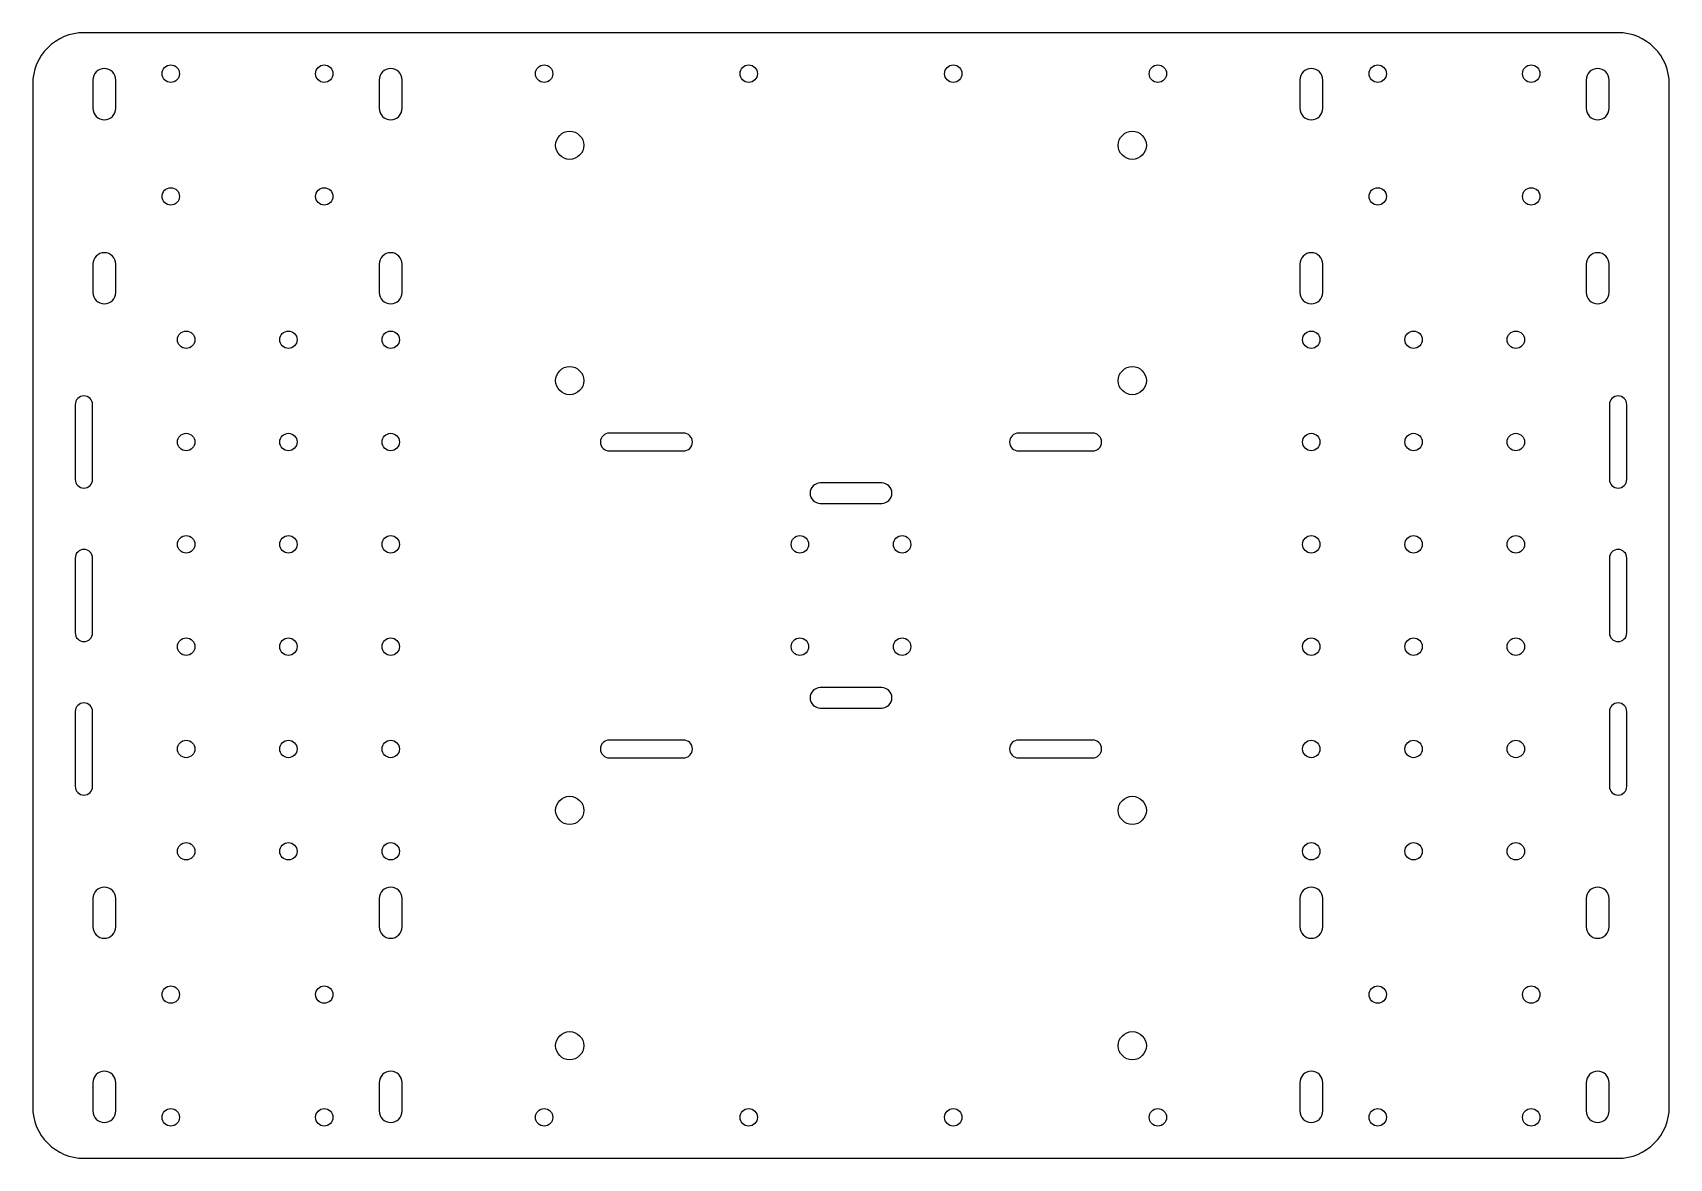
# Model space of a CAD drawing. Header units: millimetres. Extents: x -160 to 160, y -110 to 110.
import ezdxf

# ---------------------------------------------------------------- set-up
doc = ezdxf.new("R2010")
doc.units = ezdxf.units.MM
for name, color, linetype in [('CUT_BASE_M5', 7, 'Continuous'), ('CUT_BATTERY_STRAP', 7, 'Continuous'), ('CUT_BOARD_M3', 7, 'Continuous'), ('CUT_IMU_M3', 7, 'Continuous'), ('CUT_MOTOR520_M3', 7, 'Continuous'), ('CUT_MOTOR_M4', 7, 'Continuous'), ('CUT_OUTLINE', 7, 'Continuous'), ('CUT_SENSOR_M3', 7, 'Continuous'), ('CUT_SIDE_M3', 7, 'Continuous'), ('CUT_WIRE', 7, 'Continuous')]:
    doc.layers.add(name, color=color, linetype=linetype)

msp = doc.modelspace()

# ---------------------------------------------------------------- linework, layer by layer
at = {"layer": 'CUT_BASE_M5'}
for centre in [(-55, 88), (55, 88), (-55, 42), (55, 42), (-55, -42), (55, -42), (-55, -88), (55, -88)]:
    msp.add_circle(centre, 2.75, dxfattribs=at)
at = {"layer": 'CUT_BATTERY_STRAP'}
for points in [[(-47.25, 28.25), (-32.75, 28.25, 1), (-32.75, 31.75), (-47.25, 31.75, 1)], [(32.75, 28.25), (47.25, 28.25, 1), (47.25, 31.75), (32.75, 31.75, 1)], [(-47.25, -31.75), (-32.75, -31.75, 1), (-32.75, -28.25), (-47.25, -28.25, 1)], [(32.75, -31.75), (47.25, -31.75, 1), (47.25, -28.25), (32.75, -28.25, 1)]]:
    msp.add_lwpolyline(points, format="xyb", close=True, dxfattribs=at)
at = {"layer": 'CUT_BOARD_M3'}
for centre in [(-130, 50), (-110, 50), (-90, 50), (90, 50), (110, 50), (130, 50), (-130, 30), (-110, 30), (-90, 30), (90, 30), (110, 30), (130, 30), (-130, 10), (-110, 10), (-90, 10), (90, 10), (110, 10), (130, 10), (-130, -10), (-110, -10), (-90, -10), (90, -10), (110, -10), (130, -10), (-130, -30), (-110, -30), (-90, -30), (90, -30), (110, -30), (130, -30), (-130, -50), (-110, -50), (-90, -50), (90, -50), (110, -50), (130, -50)]:
    msp.add_circle(centre, 1.7, dxfattribs=at)
at = {"layer": 'CUT_IMU_M3'}
for centre in [(-10, 10), (10, 10), (-10, -10), (10, -10)]:
    msp.add_circle(centre, 1.7, dxfattribs=at)
at = {"layer": 'CUT_MOTOR520_M3'}
for centre in [(-133, 102), (-103, 102), (103, 102), (133, 102), (-133, 78), (-103, 78), (103, 78), (133, 78), (-133, -78), (-103, -78), (103, -78), (133, -78), (-133, -102), (-103, -102), (103, -102), (133, -102)]:
    msp.add_circle(centre, 1.7, dxfattribs=at)
at = {"layer": 'CUT_MOTOR_M4'}
for points in [[(-143.75, 95.25), (-143.75, 100.75, 1), (-148.25, 100.75), (-148.25, 95.25, 1)], [(-87.75, 95.25), (-87.75, 100.75, 1), (-92.25, 100.75), (-92.25, 95.25, 1)], [(92.25, 95.25), (92.25, 100.75, 1), (87.75, 100.75), (87.75, 95.25, 1)], [(148.25, 95.25), (148.25, 100.75, 1), (143.75, 100.75), (143.75, 95.25, 1)], [(-143.75, 59.25), (-143.75, 64.75, 1), (-148.25, 64.75), (-148.25, 59.25, 1)], [(-87.75, 59.25), (-87.75, 64.75, 1), (-92.25, 64.75), (-92.25, 59.25, 1)], [(92.25, 59.25), (92.25, 64.75, 1), (87.75, 64.75), (87.75, 59.25, 1)], [(148.25, 59.25), (148.25, 64.75, 1), (143.75, 64.75), (143.75, 59.25, 1)], [(-143.75, -64.75), (-143.75, -59.25, 1), (-148.25, -59.25), (-148.25, -64.75, 1)], [(-87.75, -64.75), (-87.75, -59.25, 1), (-92.25, -59.25), (-92.25, -64.75, 1)], [(92.25, -64.75), (92.25, -59.25, 1), (87.75, -59.25), (87.75, -64.75, 1)], [(148.25, -64.75), (148.25, -59.25, 1), (143.75, -59.25), (143.75, -64.75, 1)], [(-143.75, -100.75), (-143.75, -95.25, 1), (-148.25, -95.25), (-148.25, -100.75, 1)], [(-87.75, -100.75), (-87.75, -95.25, 1), (-92.25, -95.25), (-92.25, -100.75, 1)], [(92.25, -100.75), (92.25, -95.25, 1), (87.75, -95.25), (87.75, -100.75, 1)], [(148.25, -100.75), (148.25, -95.25, 1), (143.75, -95.25), (143.75, -100.75, 1)]]:
    msp.add_lwpolyline(points, format="xyb", close=True, dxfattribs=at)
at = {"layer": 'CUT_OUTLINE'}
msp.add_lwpolyline([(-150, -110), (150, -110, 0.414214), (160, -100), (160, 100, 0.414214), (150, 110), (-150, 110, 0.414214), (-160, 100), (-160, -100, 0.414214)], format="xyb", close=True, dxfattribs=at)
at = {"layer": 'CUT_SENSOR_M3'}
for points in [[(-148.3, 22.7), (-148.3, 37.3, 1), (-151.7, 37.3), (-151.7, 22.7, 1)], [(151.7, 22.7), (151.7, 37.3, 1), (148.3, 37.3), (148.3, 22.7, 1)], [(-148.3, -7.3), (-148.3, 7.3, 1), (-151.7, 7.3), (-151.7, -7.3, 1)], [(151.7, -7.3), (151.7, 7.3, 1), (148.3, 7.3), (148.3, -7.3, 1)], [(-148.3, -37.3), (-148.3, -22.7, 1), (-151.7, -22.7), (-151.7, -37.3, 1)], [(151.7, -37.3), (151.7, -22.7, 1), (148.3, -22.7), (148.3, -37.3, 1)]]:
    msp.add_lwpolyline(points, format="xyb", close=True, dxfattribs=at)
at = {"layer": 'CUT_SIDE_M3'}
for centre in [(-60, 102), (-20, 102), (20, 102), (60, 102), (-60, -102), (-20, -102), (20, -102), (60, -102)]:
    msp.add_circle(centre, 1.7, dxfattribs=at)
at = {"layer": 'CUT_WIRE'}
for points in [[(-6, 18), (6, 18, 1), (6, 22), (-6, 22, 1)], [(-6, -22), (6, -22, 1), (6, -18), (-6, -18, 1)]]:
    msp.add_lwpolyline(points, format="xyb", close=True, dxfattribs=at)

doc.saveas('drawing.dxf')
